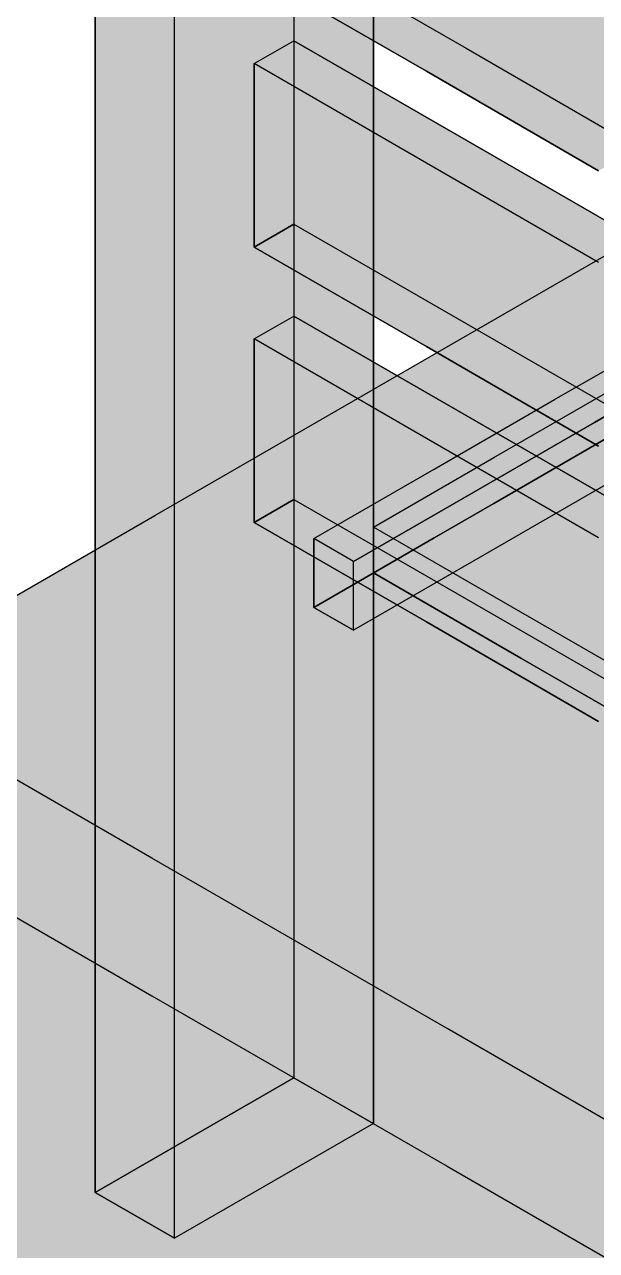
# Model space of a CAD drawing. Header units: metres. Extents: x 0 to 18.2, y -10 to 8.9.
# Drawn here: x 2.039 to 2.662, y 3.662 to 4.998 of the extents above; entities that cross this region are included whole.
import ezdxf

# ---------------------------------------------------------------- set-up
doc = ezdxf.new("R2010")
doc.units = ezdxf.units.M
doc.header["$LTSCALE"] = 0.25
doc.layers.add('ISO-ARISTAS', color=8, linetype='CONTINUOUS')
doc.layers.add('ISO-CONCRETO-SUP', color=254, linetype='CONTINUOUS', true_color=0xe8e8e8)

msp = doc.modelspace()

# ---------------------------------------------------------------- linework, layer by layer
at = {"layer": 'ISO-ARISTAS', "color": 250}
for p, q in [((2.3327, 5.2252), (2.3327, 4.9501)), ((2.3327, 5.2252), (2.3327, 4.9501)), ((2.4193, 4.9002), (2.4193, 5.1752)), ((2.4193, 5.1752), (2.4193, 4.9002)), ((2.1162, 4.8251), (2.1162, 5.1002)), ((2.1162, 5.1002), (2.1162, 4.8251)), ((2.3327, 5.08), (2.5203, 4.9717)), ((2.3327, 5.08), (2.5203, 4.9717)), ((2.2028, 4.7752), (2.2028, 5.0502)), ((2.2028, 4.7752), (2.2028, 5.0502)), ((2.477, 4.9467), (2.2894, 5.055)), ((2.2894, 5.055), (2.477, 4.9467)), ((2.2894, 4.955), (2.3327, 4.98)), ((2.2894, 4.955), (2.3327, 4.98)), ((2.3327, 4.98), (2.3327, 4.78)), ((2.5203, 4.8717), (2.3327, 4.98)), ((2.3327, 4.98), (2.3327, 4.78)), ((2.3327, 4.98), (2.5203, 4.8717)), ((2.5203, 4.9717), (2.7079, 4.8633)), ((2.5203, 4.9717), (2.7079, 4.8633)), ((2.2894, 4.755), (2.2894, 4.955)), ((2.477, 4.8467), (2.2894, 4.955)), ((2.2894, 4.955), (2.2894, 4.755)), ((2.477, 4.8467), (2.2894, 4.955)), ((2.3327, 4.9501), (2.3327, 4.6751)), ((2.3327, 4.9501), (2.3327, 4.6751)), ((2.6646, 4.8383), (2.477, 4.9467)), ((2.477, 4.9467), (2.6646, 4.8383)), ((2.4193, 4.6251), (2.4193, 4.9002)), ((2.4193, 4.9002), (2.4193, 4.6251)), ((2.7079, 4.7633), (2.5203, 4.8717)), ((2.5203, 4.8717), (2.7079, 4.7633)), ((2.6646, 4.7383), (2.477, 4.8467)), ((2.6646, 4.7383), (2.477, 4.8467)), ((2.5059, 4.65), (2.8306, 4.8375)), ((2.1162, 4.5501), (2.1162, 4.8251)), ((2.1162, 4.8251), (2.1162, 4.5501)), ((2.2028, 4.5001), (2.2028, 4.7752)), ((2.2028, 4.5001), (2.2028, 4.7752)), ((2.3327, 4.78), (2.2894, 4.755)), ((2.2894, 4.755), (2.3327, 4.78)), ((2.3327, 4.78), (2.5203, 4.6717)), ((2.3327, 4.78), (2.5203, 4.6717)), ((2.477, 4.6467), (2.2894, 4.755)), ((2.2894, 4.755), (2.477, 4.6467)), ((2.2894, 4.655), (2.3327, 4.68)), ((2.2894, 4.655), (2.3327, 4.68)), ((2.3327, 4.68), (2.3327, 4.48)), ((2.5203, 4.5717), (2.3327, 4.68)), ((2.3327, 4.68), (2.3327, 4.48)), ((2.3327, 4.68), (2.5203, 4.5717)), ((2.3327, 4.6751), (2.3327, 4.4001)), ((2.3327, 4.6751), (2.3327, 4.4001)), ((2.5203, 4.6717), (2.7079, 4.5633)), ((2.5203, 4.6717), (2.7079, 4.5633)), ((2.6167, 4.589), (2.7479, 4.6647)), ((2.6167, 4.589), (2.7479, 4.6647)), ((2.1811, 4.4625), (2.5059, 4.65)), ((2.2894, 4.455), (2.2894, 4.655)), ((2.477, 4.5467), (2.2894, 4.655)), ((2.2894, 4.655), (2.2894, 4.455)), ((2.477, 4.5467), (2.2894, 4.655)), ((2.6646, 4.5383), (2.477, 4.6467)), ((2.477, 4.6467), (2.6646, 4.5383)), ((2.66, 4.564), (2.7912, 4.6397)), ((2.7912, 4.6397), (2.66, 4.564)), ((2.4193, 4.3501), (2.4193, 4.6251)), ((2.4193, 4.6251), (2.4193, 4.3501)), ((2.5505, 4.5257), (2.6817, 4.6015)), ((2.5505, 4.5257), (2.6817, 4.6015)), ((2.4855, 4.5132), (2.6167, 4.589)), ((2.4855, 4.5132), (2.6167, 4.589)), ((2.6167, 4.514), (2.7479, 4.5897)), ((2.7479, 4.5897), (2.6167, 4.514)), ((2.7079, 4.4633), (2.5203, 4.5717)), ((2.5203, 4.5717), (2.7079, 4.4633)), ((2.5288, 4.4882), (2.66, 4.564)), ((2.66, 4.564), (2.5288, 4.4882)), ((2.7912, 4.5648), (2.66, 4.489)), ((2.7912, 4.5648), (2.66, 4.489)), ((2.1162, 4.2751), (2.1162, 4.5501)), ((2.1162, 4.5501), (2.1162, 4.2751)), ((2.6646, 4.4383), (2.477, 4.5467)), ((2.6646, 4.4383), (2.477, 4.5467)), ((2.6817, 4.5515), (2.5505, 4.4757)), ((2.5505, 4.4757), (2.6817, 4.5515)), ((2.4193, 4.45), (2.5505, 4.5257)), ((2.4193, 4.45), (2.5505, 4.5257)), ((2.3543, 4.4375), (2.4855, 4.5132)), ((2.3543, 4.4375), (2.4855, 4.5132)), ((2.4855, 4.4383), (2.6167, 4.514)), ((2.6167, 4.514), (2.4855, 4.4383)), ((2.2028, 4.2251), (2.2028, 4.5001)), ((2.2028, 4.2251), (2.2028, 4.5001)), ((2.66, 4.489), (2.5288, 4.4132)), ((2.66, 4.489), (2.5288, 4.4132)), ((2.3327, 4.48), (2.2894, 4.455)), ((2.2894, 4.455), (2.3327, 4.48)), ((2.3327, 4.48), (2.5203, 4.3717)), ((2.3327, 4.48), (2.5203, 4.3717)), ((2.3976, 4.4125), (2.5288, 4.4882)), ((2.5288, 4.4882), (2.3976, 4.4125)), ((2.5505, 4.4757), (2.4193, 4.4)), ((2.4193, 4.4), (2.5505, 4.4757)), ((1.8563, 4.275), (2.1811, 4.4625)), ((2.477, 4.3467), (2.2894, 4.455)), ((2.2894, 4.455), (2.477, 4.3467)), ((2.4193, 4.4), (2.4193, 4.45)), ((2.5801, 4.3571), (2.4193, 4.45)), ((2.5801, 4.3571), (2.4193, 4.45)), ((2.4193, 4.45), (2.4193, 4.4)), ((2.3543, 4.3625), (2.4855, 4.4383)), ((2.4855, 4.4383), (2.3543, 4.3625)), ((2.3543, 4.3625), (2.3543, 4.4375)), ((2.3976, 4.4125), (2.3543, 4.4375)), ((2.3976, 4.4125), (2.3543, 4.4375)), ((2.3543, 4.4375), (2.3543, 4.3625)), ((2.5288, 4.4132), (2.3976, 4.3375)), ((2.5288, 4.4132), (2.3976, 4.3375)), ((2.3976, 4.3375), (2.3976, 4.4125)), ((2.3976, 4.3375), (2.3976, 4.4125)), ((2.3327, 4.4001), (2.3327, 4.125)), ((2.3327, 4.4001), (2.3327, 4.125)), ((2.5801, 4.3071), (2.4193, 4.4)), ((2.4193, 4.4), (2.5801, 4.3071)), ((2.5203, 4.3717), (2.7079, 4.2633)), ((2.5203, 4.3717), (2.7079, 4.2633)), ((2.3976, 4.3375), (2.3543, 4.3625)), ((2.3543, 4.3625), (2.3976, 4.3375)), ((2.7409, 4.2643), (2.5801, 4.3571)), ((2.7409, 4.2643), (2.5801, 4.3571)), ((2.4193, 4.075), (2.4193, 4.3501)), ((2.4193, 4.3501), (2.4193, 4.075)), ((2.6646, 4.2383), (2.477, 4.3467)), ((2.477, 4.3467), (2.6646, 4.2383)), ((2.7409, 4.2143), (2.5801, 4.3071)), ((2.5801, 4.3071), (2.7409, 4.2143)), ((2.178, 4.0893), (1.8563, 4.275)), ((2.178, 4.0893), (1.8563, 4.275)), ((2.1162, 4), (2.1162, 4.2751)), ((2.1162, 4.2751), (2.1162, 4)), ((2.2028, 3.95), (2.2028, 4.2251)), ((2.2028, 3.95), (2.2028, 4.2251)), ((1.8563, 4.125), (2.178, 3.9393)), ((1.8563, 4.125), (2.178, 3.9393)), ((2.3327, 4.125), (2.3327, 3.85)), ((2.3327, 4.125), (2.3327, 3.85)), ((2.4997, 3.9036), (2.178, 4.0893)), ((2.4997, 3.9036), (2.178, 4.0893)), ((2.4193, 3.8), (2.4193, 4.075)), ((2.4193, 4.075), (2.4193, 3.8)), ((2.1162, 3.725), (2.1162, 4)), ((2.1162, 4), (2.1162, 3.725)), ((2.2028, 3.675), (2.2028, 3.95)), ((2.2028, 3.675), (2.2028, 3.95)), ((2.178, 3.9393), (2.4997, 3.7536)), ((2.178, 3.9393), (2.4997, 3.7536)), ((2.8213, 3.7179), (2.4997, 3.9036)), ((2.8213, 3.7179), (2.4997, 3.9036)), ((2.1162, 3.725), (2.3327, 3.85)), ((2.3327, 3.85), (2.1162, 3.725)), ((2.3327, 3.85), (2.4193, 3.8)), ((2.3327, 3.85), (2.4193, 3.8)), ((2.4193, 3.8), (2.2028, 3.675)), ((2.4193, 3.8), (2.2028, 3.675)), ((2.4997, 3.7536), (2.8213, 3.5679)), ((2.4997, 3.7536), (2.8213, 3.5679)), ((2.2028, 3.675), (2.1162, 3.725)), ((2.1162, 3.725), (2.2028, 3.675))]:
    msp.add_line(p, q, dxfattribs=at)
at = {"layer": 'ISO-CONCRETO-SUP', "true_color": 0x9e794f}
for points in [[(2.3327, 5.08), (2.5203, 4.9717), (2.3327, 5.28), (2.5203, 5.1717)], [(2.2894, 5.055), (2.477, 4.9467), (2.2894, 5.255), (2.477, 5.1467)], [(2.5203, 4.9717), (2.7079, 4.8633), (2.5203, 5.1717), (2.7079, 5.0633)], [(2.477, 4.9467), (2.6646, 4.8383), (2.477, 5.1467), (2.6646, 5.0383)], [(2.3327, 4.78), (2.5203, 4.6717), (2.3327, 4.98), (2.5203, 4.8717)], [(2.2894, 4.755), (2.477, 4.6467), (2.2894, 4.955), (2.477, 4.8467)], [(2.5203, 4.6717), (2.7079, 4.5633), (2.5203, 4.8717), (2.7079, 4.7633)], [(2.477, 4.6467), (2.6646, 4.5383), (2.477, 4.8467), (2.6646, 4.7383)], [(2.3327, 4.48), (2.5203, 4.3717), (2.3327, 4.68), (2.5203, 4.5717)], [(2.2894, 4.455), (2.477, 4.3467), (2.2894, 4.655), (2.477, 4.5467)], [(2.5203, 4.3717), (2.7079, 4.2633), (2.5203, 4.5717), (2.7079, 4.4633)], [(2.477, 4.3467), (2.6646, 4.2383), (2.477, 4.5467), (2.6646, 4.4383)], [(2.4193, 4.4), (2.5801, 4.3071), (2.4193, 4.45), (2.5801, 4.3571)], [(2.5801, 4.3071), (2.7409, 4.2143), (2.5801, 4.3571), (2.7409, 4.2643)]]:
    msp.add_solid(points, dxfattribs=at)
at = {"layer": 'ISO-CONCRETO-SUP', "true_color": 0x575d65}
for points in [[(2.3327, 4.9501), (2.1162, 4.8251), (2.3327, 5.2252), (2.1162, 5.1002)], [(2.4193, 4.9002), (2.2028, 4.7752), (2.4193, 5.1752), (2.2028, 5.0502)], [(2.3327, 4.6751), (2.1162, 4.5501), (2.3327, 4.9501), (2.1162, 4.8251)], [(2.4193, 4.6251), (2.2028, 4.5001), (2.4193, 4.9002), (2.2028, 4.7752)], [(2.3327, 4.4001), (2.1162, 4.2751), (2.3327, 4.6751), (2.1162, 4.5501)], [(2.7479, 4.5897), (2.6167, 4.514), (2.7479, 4.6647), (2.6167, 4.589)], [(2.7912, 4.5648), (2.66, 4.489), (2.7912, 4.6397), (2.66, 4.564)], [(2.4193, 4.3501), (2.2028, 4.2251), (2.4193, 4.6251), (2.2028, 4.5001)], [(2.6167, 4.514), (2.4855, 4.4383), (2.6167, 4.589), (2.4855, 4.5132)], [(2.66, 4.489), (2.5288, 4.4132), (2.66, 4.564), (2.5288, 4.4882)], [(2.4855, 4.4383), (2.3543, 4.3625), (2.4855, 4.5132), (2.3543, 4.4375)], [(2.5288, 4.4132), (2.3976, 4.3375), (2.5288, 4.4882), (2.3976, 4.4125)], [(2.3327, 4.125), (2.1162, 4), (2.3327, 4.4001), (2.1162, 4.2751)], [(2.4193, 4.075), (2.2028, 3.95), (2.4193, 4.3501), (2.2028, 4.2251)], [(2.3327, 3.85), (2.1162, 3.725), (2.3327, 4.125), (2.1162, 4)], [(2.4193, 3.8), (2.2028, 3.675), (2.4193, 4.075), (2.2028, 3.95)]]:
    msp.add_solid(points, dxfattribs=at)
at = {"layer": 'ISO-CONCRETO-SUP', "true_color": 0x616771}
for points in [[(2.3327, 4.9501), (2.4193, 4.9002), (2.3327, 5.2252), (2.4193, 5.1752)], [(2.1162, 4.8251), (2.2028, 4.7752), (2.1162, 5.1002), (2.2028, 5.0502)], [(2.3327, 4.6751), (2.4193, 4.6251), (2.3327, 4.9501), (2.4193, 4.9002)], [(2.1162, 4.5501), (2.2028, 4.5001), (2.1162, 4.8251), (2.2028, 4.7752)], [(2.3327, 4.4001), (2.4193, 4.3501), (2.3327, 4.6751), (2.4193, 4.6251)], [(2.1162, 4.2751), (2.2028, 4.2251), (2.1162, 4.5501), (2.2028, 4.5001)], [(2.3543, 4.3625), (2.3976, 4.3375), (2.3543, 4.4375), (2.3976, 4.4125)], [(2.3327, 4.125), (2.4193, 4.075), (2.3327, 4.4001), (2.4193, 4.3501)], [(2.1162, 4), (2.2028, 3.95), (2.1162, 4.2751), (2.2028, 4.2251)], [(2.3327, 3.85), (2.4193, 3.8), (2.3327, 4.125), (2.4193, 4.075)], [(2.1162, 3.725), (2.2028, 3.675), (2.1162, 4), (2.2028, 3.95)]]:
    msp.add_solid(points, dxfattribs=at)
at = {"layer": 'ISO-CONCRETO-SUP', "true_color": 0xb08658}
for points in [[(2.3327, 5.08), (2.5203, 4.9717), (2.2894, 5.055), (2.477, 4.9467)], [(2.3327, 4.98), (2.5203, 4.8717), (2.2894, 4.955), (2.477, 4.8467)], [(2.5203, 4.9717), (2.7079, 4.8633), (2.477, 4.9467), (2.6646, 4.8383)], [(2.5203, 4.8717), (2.7079, 4.7633), (2.477, 4.8467), (2.6646, 4.7383)], [(2.3327, 4.78), (2.5203, 4.6717), (2.2894, 4.755), (2.477, 4.6467)], [(2.3327, 4.68), (2.5203, 4.5717), (2.2894, 4.655), (2.477, 4.5467)], [(2.5203, 4.6717), (2.7079, 4.5633), (2.477, 4.6467), (2.6646, 4.5383)], [(2.6817, 4.6015), (2.8425, 4.5086), (2.5505, 4.5257), (2.7113, 4.4329)], [(2.5203, 4.5717), (2.7079, 4.4633), (2.477, 4.5467), (2.6646, 4.4383)], [(2.6817, 4.5515), (2.8425, 4.4586), (2.5505, 4.4757), (2.7113, 4.3829)], [(2.5505, 4.5257), (2.7113, 4.4329), (2.4193, 4.45), (2.5801, 4.3571)], [(2.3327, 4.48), (2.5203, 4.3717), (2.2894, 4.455), (2.477, 4.3467)], [(2.5505, 4.4757), (2.7113, 4.3829), (2.4193, 4.4), (2.5801, 4.3071)], [(2.7113, 4.4329), (2.8721, 4.34), (2.5801, 4.3571), (2.7409, 4.2643)], [(2.7113, 4.3829), (2.8721, 4.29), (2.5801, 4.3071), (2.7409, 4.2143)], [(2.5203, 4.3717), (2.7079, 4.2633), (2.477, 4.3467), (2.6646, 4.2383)]]:
    msp.add_solid(points, dxfattribs=at)
at = {"layer": 'ISO-CONCRETO-SUP', "true_color": 0x8e6d47}
for points in [[(2.3327, 4.78), (2.2894, 4.755), (2.3327, 4.98), (2.2894, 4.955)], [(2.3327, 4.48), (2.2894, 4.455), (2.3327, 4.68), (2.2894, 4.655)], [(2.6817, 4.5515), (2.5505, 4.4757), (2.6817, 4.6015), (2.5505, 4.5257)], [(2.5505, 4.4757), (2.4193, 4.4), (2.5505, 4.5257), (2.4193, 4.45)]]:
    msp.add_solid(points, dxfattribs=at)
at = {"layer": 'ISO-CONCRETO-SUP', "true_color": 0xc9c7c0}
for points in [[(2.8306, 4.8375), (3.1523, 4.6518), (2.5059, 4.65), (2.8275, 4.4643)], [(2.5059, 4.65), (2.8275, 4.4643), (2.1811, 4.4625), (2.5028, 4.2768)], [(2.1811, 4.4625), (2.5028, 4.2768), (1.8563, 4.275), (2.178, 4.0893)], [(2.8275, 4.4643), (3.1492, 4.2786), (2.5028, 4.2768), (2.8244, 4.0911)], [(2.5028, 4.2768), (2.8244, 4.0911), (2.178, 4.0893), (2.4997, 3.9036)], [(2.8244, 4.0911), (3.1461, 3.9054), (2.4997, 3.9036), (2.8213, 3.7179)]]:
    msp.add_solid(points, dxfattribs=at)
at = {"layer": 'ISO-CONCRETO-SUP', "true_color": 0x6b737d}
for points in [[(2.7479, 4.6647), (2.7912, 4.6397), (2.6167, 4.589), (2.66, 4.564)], [(2.6167, 4.589), (2.66, 4.564), (2.4855, 4.5132), (2.5288, 4.4882)], [(2.7479, 4.5897), (2.7912, 4.5648), (2.6167, 4.514), (2.66, 4.489)], [(2.4855, 4.5132), (2.5288, 4.4882), (2.3543, 4.4375), (2.3976, 4.4125)], [(2.6167, 4.514), (2.66, 4.489), (2.4855, 4.4383), (2.5288, 4.4132)], [(2.4855, 4.4383), (2.5288, 4.4132), (2.3543, 4.3625), (2.3976, 4.3375)], [(2.3327, 3.85), (2.4193, 3.8), (2.1162, 3.725), (2.2028, 3.675)]]:
    msp.add_solid(points, dxfattribs=at)
at = {"layer": 'ISO-CONCRETO-SUP', "true_color": 0xb5b3ad}
for points in [[(1.8563, 4.125), (2.178, 3.9393), (1.8563, 4.275), (2.178, 4.0893)], [(2.178, 3.9393), (2.4997, 3.7536), (2.178, 4.0893), (2.4997, 3.9036)], [(2.4997, 3.7536), (2.8213, 3.5679), (2.4997, 3.9036), (2.8213, 3.7179)]]:
    msp.add_solid(points, dxfattribs=at)
at = {"layer": 'ISO-CONCRETO-SUP', "true_color": 0xb9c7a5}
for points in [[(1.8563, 4.125), (2.178, 3.9393), (1.5857, 3.9688), (1.9074, 3.783)], [(2.178, 3.9393), (2.4997, 3.7536), (1.9074, 3.783), (2.229, 3.5973)], [(1.9074, 3.783), (2.229, 3.5973), (1.6367, 3.6268), (1.9584, 3.4411)], [(2.4997, 3.7536), (2.8213, 3.5679), (2.229, 3.5973), (2.5507, 3.4116)]]:
    msp.add_solid(points, dxfattribs=at)

doc.saveas('drawing.dxf')
